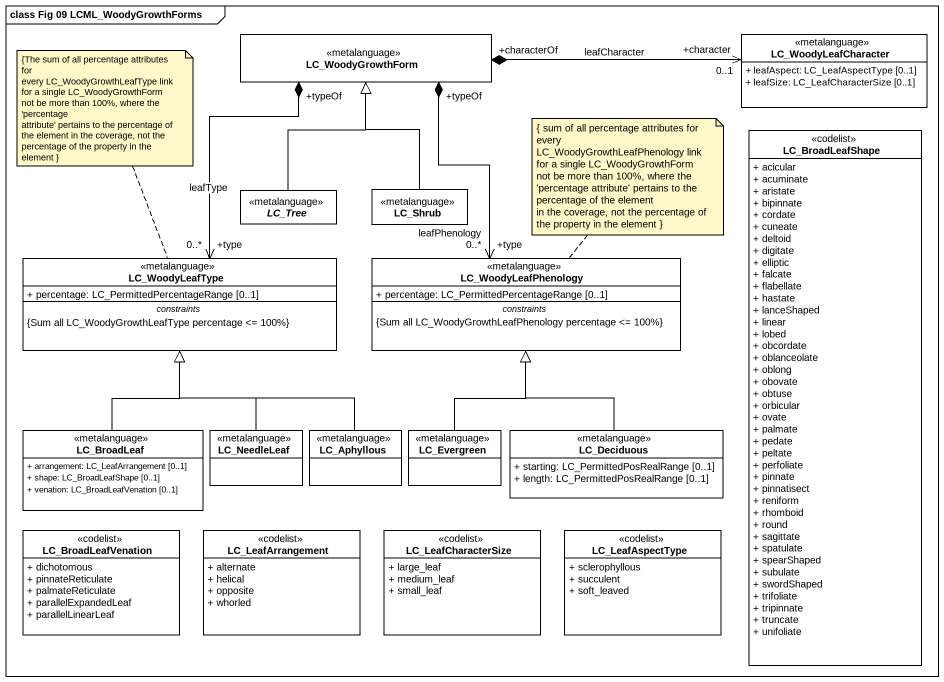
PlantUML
@startuml
mainframe class Fig 09 LCML_WoodyGrowthForms
hide circle
hide empty members
skinparam classAttributeIconSize 0
class LC_WoodyGrowthForm <<metalanguage>> #FFFFFF
class LC_WoodyLeafCharacter <<metalanguage>> #FFFFFF {
  + leafAspect: LC_LeafAspectType [0..1]
  + leafSize: LC_LeafCharacterSize [0..1]
}
class LC_BroadLeafShape <<codelist>> #FFFFFF {
  + acicular
  + acuminate
  + aristate
  + bipinnate
  + cordate
  + cuneate
  + deltoid
  + digitate
  + elliptic
  + falcate
  + flabellate
  + hastate
  + lanceShaped
  + linear
  + lobed
  + obcordate
  + oblanceolate
  + oblong
  + obovate
  + obtuse
  + orbicular
  + ovate
  + palmate
  + pedate
  + peltate
  + perfoliate
  + pinnate
  + pinnatisect
  + reniform
  + rhomboid
  + round
  + sagittate
  + spatulate
  + spearShaped
  + subulate
  + swordShaped
  + trifoliate
  + tripinnate
  + truncate
  + unifoliate
}
class LC_Shrub <<metalanguage>> #FFFFFF
abstract class LC_Tree <<metalanguage>> #FFFFFF
class LC_WoodyLeafType <<metalanguage>> #FFFFFF {
  + percentage: LC_PermittedPercentageRange [0..1]
  -- constraints --
  {Sum all LC_WoodyGrowthLeafType percentage <= 100%}
}
class LC_WoodyLeafPhenology <<metalanguage>> #FFFFFF {
  + percentage: LC_PermittedPercentageRange [0..1]
  -- constraints --
  {Sum all LC_WoodyGrowthLeafPhenology percentage <= 100%}
}
class LC_BroadLeaf <<metalanguage>> #FFFFFF {
  + arrangement: LC_LeafArrangement [0..1]
  + shape: LC_BroadLeafShape [0..1]
  + venation: LC_BroadLeafVenation [0..1]
}
class LC_NeedleLeaf <<metalanguage>> #FFFFFF
class LC_Aphyllous <<metalanguage>> #FFFFFF
class LC_Evergreen <<metalanguage>> #FFFFFF
class LC_Deciduous <<metalanguage>> #FFFFFF {
  + starting: LC_PermittedPosRealRange [0..1]
  + length: LC_PermittedPosRealRange [0..1]
}
class LC_BroadLeafVenation <<codelist>> #FFFFFF {
  + dichotomous
  + pinnateReticulate
  + palmateReticulate
  + parallelExpandedLeaf
  + parallelLinearLeaf
}
class LC_LeafArrangement <<codelist>> #FFFFFF {
  + alternate
  + helical
  + opposite
  + whorled
}
class LC_LeafCharacterSize <<codelist>> #FFFFFF {
  + large_leaf
  + medium_leaf
  + small_leaf
}
class LC_LeafAspectType <<codelist>> #FFFFFF {
  + sclerophyllous
  + succulent
  + soft_leaved
}
LC_WoodyLeafCharacter "+character\n0..1" <-left-* "+characterOf" LC_WoodyGrowthForm : leafCharacter
LC_Shrub -up-|> LC_WoodyGrowthForm
LC_Tree -up-|> LC_WoodyGrowthForm
LC_WoodyLeafType "+type\n0..*" <-up-* "+typeOf" LC_WoodyGrowthForm : leafType
LC_WoodyLeafPhenology "+type\n0..*" <-up-* "+typeOf" LC_WoodyGrowthForm : leafPhenology
LC_BroadLeaf -up-|> LC_WoodyLeafType
LC_NeedleLeaf -up-|> LC_WoodyLeafType
LC_Aphyllous -up-|> LC_WoodyLeafType
LC_Evergreen -up-|> LC_WoodyLeafPhenology
LC_Deciduous -up-|> LC_WoodyLeafPhenology
note top of LC_WoodyLeafType
  {The sum of all percentage attributes for
  every LC_WoodyGrowthLeafType link for a single LC_WoodyGrowthForm not be more than 100%, where the 'percentage
  attribute' pertains to the percentage of the element in the coverage, not the
  percentage of the property in the element }
end note
note top of LC_WoodyLeafPhenology
  { sum of all percentage attributes for every LC_WoodyGrowthLeafPhenology link for a single LC_WoodyGrowthForm not be more than 100%, where the 'percentage attribute' pertains to the percentage of the element
  in the coverage, not the percentage of the property in the element }
end note
@enduml
